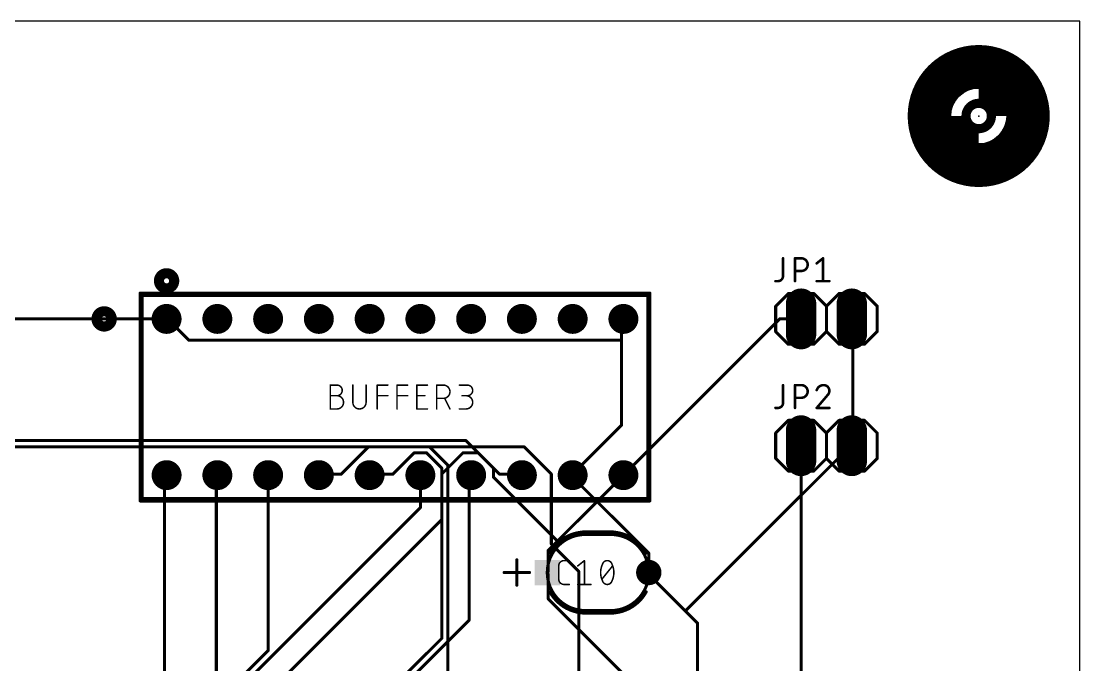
# Model space of a CAD drawing. Extents: x 0 to 5.05, y 0 to 4.04.
# Drawn here: x 2.963 to 5.049, y 2.768 to 4.037 of the extents above; entities that cross this region are included whole.
import ezdxf

# ---------------------------------------------------------------- set-up
doc = ezdxf.new("R2010")
doc.units = 0
for name, color, linetype in [('1', 12, 'CONTINUOUS'), ('16', 132, 'CONTINUOUS'), ('17', 110, 'CONTINUOUS'), ('20', 31, 'CONTINUOUS'), ('21', 253, 'CONTINUOUS'), ('22', 253, 'CONTINUOUS'), ('23', 53, 'CONTINUOUS'), ('25', 253, 'CONTINUOUS'), ('39', 12, 'CONTINUOUS'), ('40', 132, 'CONTINUOUS'), ('41', 12, 'CONTINUOUS'), ('42', 132, 'CONTINUOUS'), ('43', 110, 'CONTINUOUS'), ('51', 253, 'CONTINUOUS')]:
    doc.layers.add(name, color=color, linetype=linetype)

# ---------------------------------------------------------------- blocks, each defined once
blk = doc.blocks.new('ROUNDP')
at = {"const_width": 0.5}
blk.add_lwpolyline([(0, -0.25, 1), (0, 0.25, 1), (0, -0.25)], format="xyb", dxfattribs=at)
blk = doc.blocks.new('SQUAREP')
blk.add_solid([(-0.5, -0.5), (0.5, -0.5), (-0.5, 0.5), (0.5, 0.5)])
blk = doc.blocks.new('RECT')
blk.add_solid([(-0.5, -0.5), (0.5, -0.5), (-0.5, 0.5), (0.5, 0.5)])
blk = doc.blocks.new('LONGP100')
at = {"const_width": 1}
blk.add_lwpolyline([(-0.5, 0), (0.5, 0)], dxfattribs=at)
at = {"const_width": 0.5}
for points in [[(-0.5, 0.25, 1), (-0.5, -0.25)], [(0.5, -0.25, 1), (0.5, 0.25)]]:
    blk.add_lwpolyline(points, format="xyb", dxfattribs=at)

msp = doc.modelspace()

# ---------------------------------------------------------------- linework, layer by layer
at = {"layer": '1', "const_width": 0.006}
for points in [[(2.85, 3.45), (3.25, 3.45)], [(3.252, 3.45), (3.25, 3.45)], [(3.252, 3.45), (3.294, 3.408)], [(4.146, 3.408), (4.146, 3.45)], [(4.146, 3.45), (4.15, 3.45)], [(4.15, 3.142), (4.458, 3.45)], [(4.458, 3.45), (4.5, 3.45)], [(4.602, 3.45), (4.6, 3.45)], [(4.602, 3.45), (4.602, 3.204)], [(3.294, 3.408), (4.146, 3.408)], [(4.146, 3.24), (4.146, 3.408)], [(4.05, 3.144), (4.146, 3.24)], [(2.916, 3.21), (3.84, 3.21)], [(3.84, 3.21), (3.894, 3.156)], [(3.648, 3.198), (3.594, 3.144)], [(3.768, 3.198), (3.648, 3.198)], [(3.804, 3.162), (3.768, 3.198)], [(4.272, 2.874), (4.596, 3.198)], [(4.596, 3.198), (4.6, 3.2)], [(4.602, 3.204), (4.6, 3.2)], [(3.738, 3.186), (3.696, 3.144)], [(3.762, 3.186), (3.738, 3.186)], [(3.792, 3.156), (3.762, 3.186)], [(3.792, 3.054), (3.792, 3.156)], [(3.804, 2.664), (3.804, 3.162)], [(3.894, 3.156), (3.894, 3.138)], [(3.45, 2.796), (3.45, 3.142)], [(3.552, 3.144), (3.55, 3.142)], [(3.594, 3.144), (3.552, 3.144)], [(3.654, 3.144), (3.65, 3.142)], [(3.696, 3.144), (3.654, 3.144)], [(3.75, 3.078), (3.75, 3.142)], [(3.894, 3.138), (4.02, 3.012)], [(4.15, 3.142), (4.02, 3.012)], [(4.05, 3.144), (4.05, 3.142)], [(2.97, 2.298), (3.75, 3.078)], [(2.982, 2.244), (3.792, 3.054)], [(4.02, 3.012), (4.002, 2.994)], [(4.002, 2.994), (4.002, 2.952)], [(4.002, 2.952), (4, 2.95)], [(4.002, 2.946), (4, 2.95)], [(4.002, 2.946), (4.002, 2.898)], [(4.2, 2.946), (4.2, 2.95)], [(4.2, 2.946), (4.272, 2.874)], [(4.002, 2.898), (4.35, 2.55)], [(4.272, 2.874), (4.296, 2.85)], [(4.296, 2.85), (4.296, 2.652)], [(2.826, 2.172), (3.45, 2.796)]]:
    msp.add_lwpolyline(points, dxfattribs=at)
at = {"layer": '1', "const_width": 0.003}
for points in [[(3.25, 3.4515, 1), (3.25, 3.4485)], [(3.25, 3.4485, 1), (3.25, 3.4515)], [(3.253061, 3.451061, 1), (3.250939, 3.448939)], [(3.252, 3.4485, 1), (3.252, 3.4515)], [(4.1475, 3.45, 1), (4.1445, 3.45)], [(4.146, 3.4515, 1), (4.146, 3.4485)], [(4.15, 3.4485, 1), (4.15, 3.4515)], [(4.458, 3.4515, 1), (4.458, 3.4485)], [(4.459061, 3.448939, 1), (4.456939, 3.451061)], [(4.5, 3.4485, 1), (4.5, 3.4515)], [(4.6, 3.4515, 1), (4.6, 3.4485)], [(4.6035, 3.45, 1), (4.6005, 3.45)], [(4.602, 3.4485, 1), (4.602, 3.4515)], [(3.294, 3.4095, 1), (3.294, 3.4065)], [(3.292939, 3.406939, 1), (3.295061, 3.409061)], [(4.1475, 3.408, 1), (4.1445, 3.408)], [(4.1445, 3.408, 1), (4.1475, 3.408)], [(4.146, 3.4065, 1), (4.146, 3.4095)], [(4.1445, 3.24, 1), (4.1475, 3.24)], [(4.147061, 3.238939, 1), (4.144939, 3.241061)], [(3.841061, 3.211061, 1), (3.838939, 3.208939)], [(3.84, 3.2085, 1), (3.84, 3.2115)], [(3.648, 3.1995, 1), (3.648, 3.1965)], [(3.649061, 3.196939, 1), (3.646939, 3.199061)], [(3.769061, 3.199061, 1), (3.766939, 3.196939)], [(3.768, 3.1965, 1), (3.768, 3.1995)], [(4.595329, 3.199342, 1), (4.596671, 3.196658)], [(4.597061, 3.196939, 1), (4.594939, 3.199061)], [(4.598658, 3.200671, 1), (4.601342, 3.199329)], [(4.600671, 3.198658, 1), (4.599329, 3.201342)], [(4.6005, 3.204, 1), (4.6035, 3.204)], [(4.603342, 3.203329, 1), (4.600658, 3.204671)], [(3.738, 3.1875, 1), (3.738, 3.1845)], [(3.739061, 3.184939, 1), (3.736939, 3.187061)], [(3.763061, 3.187061, 1), (3.760939, 3.184939)], [(3.762, 3.1845, 1), (3.762, 3.1875)], [(3.7935, 3.156, 1), (3.7905, 3.156)], [(3.790939, 3.154939, 1), (3.793061, 3.157061)], [(3.8055, 3.162, 1), (3.8025, 3.162)], [(3.802939, 3.160939, 1), (3.805061, 3.163061)], [(3.8955, 3.156, 1), (3.8925, 3.156)], [(3.892939, 3.154939, 1), (3.895061, 3.157061)], [(3.4515, 3.142, 1), (3.4485, 3.142)], [(3.548939, 3.143061, 1), (3.551061, 3.140939)], [(3.552, 3.1455, 1), (3.552, 3.1425)], [(3.553061, 3.142939, 1), (3.550939, 3.145061)], [(3.592939, 3.145061, 1), (3.595061, 3.142939)], [(3.594, 3.1425, 1), (3.594, 3.1455)], [(3.649329, 3.143342, 1), (3.650671, 3.140658)], [(3.654, 3.1455, 1), (3.654, 3.1425)], [(3.654671, 3.142658, 1), (3.653329, 3.145342)], [(3.694939, 3.145061, 1), (3.697061, 3.142939)], [(3.696, 3.1425, 1), (3.696, 3.1455)], [(3.7515, 3.142, 1), (3.7485, 3.142)], [(3.895061, 3.139061, 1), (3.892939, 3.136939)], [(3.8925, 3.138, 1), (3.8955, 3.138)], [(4.0515, 3.144, 1), (4.0485, 3.144)], [(4.048939, 3.145061, 1), (4.051061, 3.142939)], [(4.0485, 3.142, 1), (4.0515, 3.142)], [(4.148939, 3.143061, 1), (4.151061, 3.140939)], [(4.151061, 3.140939, 1), (4.148939, 3.143061)], [(3.7485, 3.078, 1), (3.7515, 3.078)], [(3.751061, 3.076939, 1), (3.748939, 3.079061)], [(3.7905, 3.054, 1), (3.7935, 3.054)], [(3.793061, 3.052939, 1), (3.790939, 3.055061)], [(4.018939, 3.013061, 1), (4.021061, 3.010939)], [(4.021061, 3.010939, 1), (4.018939, 3.013061)], [(4.018939, 3.010939, 1), (4.021061, 3.013061)], [(4.0035, 2.994, 1), (4.0005, 2.994)], [(4.000939, 2.995061, 1), (4.003061, 2.992939)], [(4.001342, 2.950671, 1), (3.998658, 2.949329)], [(3.998939, 2.951061, 1), (4.001061, 2.948939)], [(4.0005, 2.952, 1), (4.0035, 2.952)], [(4.0035, 2.946, 1), (4.0005, 2.946)], [(4.000658, 2.945329, 1), (4.003342, 2.946671)], [(4.003061, 2.950939, 1), (4.000939, 2.953061)], [(4.2015, 2.95, 1), (4.1985, 2.95)], [(4.201061, 2.947061, 1), (4.198939, 2.944939)], [(4.1985, 2.946, 1), (4.2015, 2.946)], [(4.003061, 2.899061, 1), (4.000939, 2.896939)], [(4.0005, 2.898, 1), (4.0035, 2.898)], [(4.273061, 2.875061, 1), (4.270939, 2.872939)], [(4.270939, 2.875061, 1), (4.273061, 2.872939)], [(4.270939, 2.872939, 1), (4.273061, 2.875061)], [(4.2975, 2.85, 1), (4.2945, 2.85)], [(4.294939, 2.848939, 1), (4.297061, 2.851061)], [(3.4485, 2.796, 1), (3.4515, 2.796)], [(3.451061, 2.794939, 1), (3.448939, 2.797061)]]:
    msp.add_lwpolyline(points, format="xyb", dxfattribs=at)
at = {"layer": '16', "const_width": 0.006}
for points in [[(3.954, 3.198), (1.05, 3.198)], [(4.008, 3.144), (3.954, 3.198)], [(4.5, 1.902), (4.5, 3.2)], [(3.792, 3.144), (3.834, 3.186)], [(3.834, 3.186), (3.864, 3.186)], [(3.864, 3.186), (3.906, 3.144)], [(3.246, 3.138), (3.25, 3.142)], [(3.246, 2.55), (3.246, 3.138)], [(3.348, 3.138), (3.35, 3.142)], [(3.348, 2.634), (3.348, 3.138)], [(3.792, 2.82), (3.792, 3.144)], [(3.846, 3.138), (3.85, 3.142)], [(3.846, 2.856), (3.846, 3.138)], [(3.906, 3.144), (3.948, 3.144)], [(3.948, 3.144), (3.95, 3.142)], [(4.008, 3.006), (4.008, 3.144)], [(4.05, 3.138), (4.05, 3.142)], [(4.05, 3.138), (4.2, 2.988)], [(4.062, 2.952), (4.008, 3.006)], [(4.2, 2.988), (4.2, 2.95)], [(4.062, 2.442), (4.062, 2.952)], [(2.97, 1.98), (3.846, 2.856)], [(2.904, 1.932), (3.792, 2.82)]]:
    msp.add_lwpolyline(points, dxfattribs=at)
at = {"layer": '16', "const_width": 0.003}
for points in [[(3.955061, 3.199061, 1), (3.952939, 3.196939)], [(3.954, 3.1965, 1), (3.954, 3.1995)], [(4.5015, 3.2, 1), (4.4985, 3.2)], [(3.834, 3.1875, 1), (3.834, 3.1845)], [(3.835061, 3.184939, 1), (3.832939, 3.187061)], [(3.865061, 3.187061, 1), (3.862939, 3.184939)], [(3.864, 3.1845, 1), (3.864, 3.1875)], [(3.2475, 3.138, 1), (3.2445, 3.138)], [(3.244939, 3.139061, 1), (3.247061, 3.136939)], [(3.251061, 3.140939, 1), (3.248939, 3.143061)], [(3.3495, 3.138, 1), (3.3465, 3.138)], [(3.346658, 3.138671, 1), (3.349342, 3.137329)], [(3.351342, 3.141329, 1), (3.348658, 3.142671)], [(3.7935, 3.144, 1), (3.7905, 3.144)], [(3.790939, 3.145061, 1), (3.793061, 3.142939)], [(3.8475, 3.138, 1), (3.8445, 3.138)], [(3.844939, 3.139061, 1), (3.847061, 3.136939)], [(3.851061, 3.140939, 1), (3.848939, 3.143061)], [(3.906, 3.1455, 1), (3.906, 3.1425)], [(3.904939, 3.142939, 1), (3.907061, 3.145061)], [(3.949061, 3.145061, 1), (3.946939, 3.142939)], [(3.948, 3.1425, 1), (3.948, 3.1455)], [(3.948939, 3.140939, 1), (3.951061, 3.143061)], [(4.0095, 3.144, 1), (4.0065, 3.144)], [(4.006939, 3.142939, 1), (4.009061, 3.145061)], [(4.0515, 3.142, 1), (4.0485, 3.142)], [(4.051061, 3.139061, 1), (4.048939, 3.136939)], [(4.0485, 3.138, 1), (4.0515, 3.138)], [(4.009061, 3.007061, 1), (4.006939, 3.004939)], [(4.0065, 3.006, 1), (4.0095, 3.006)], [(4.2015, 2.988, 1), (4.1985, 2.988)], [(4.198939, 2.986939, 1), (4.201061, 2.989061)], [(4.0635, 2.952, 1), (4.0605, 2.952)], [(4.060939, 2.950939, 1), (4.063061, 2.953061)], [(4.1985, 2.95, 1), (4.2015, 2.95)], [(3.8445, 2.856, 1), (3.8475, 2.856)], [(3.847061, 2.854939, 1), (3.844939, 2.857061)], [(3.7905, 2.82, 1), (3.7935, 2.82)], [(3.793061, 2.818939, 1), (3.790939, 2.821061)]]:
    msp.add_lwpolyline(points, format="xyb", dxfattribs=at)
at = {"layer": '20'}
for p, q in [((5.049213, 4.037008), (0, 4.037008)), ((5.049213, 0), (5.049213, 4.037008))]:
    msp.add_line(p, q, dxfattribs=at)
msp.add_circle((4.85, 3.85), 0.055118, dxfattribs=at)
at = {"layer": '21'}
for points, const_width in [([(4.85, 3.735, 1), (4.85, 3.965, 1), (4.85, 3.735)], 0.006), ([(4.85, 3.790945, 1), (4.85, 3.909055, 1), (4.85, 3.790945)], 0.008), ([(3.198, 3.5025, 1), (3.198, 3.4995)], 0.003), ([(3.1995, 3.501, 1), (3.1965, 3.501)], 0.003), ([(4.2035, 3.501, 1), (4.2005, 3.501)], 0.003), ([(4.202, 3.4995, 1), (4.202, 3.5025)], 0.003), ([(4.475, 3.5015, 1), (4.475, 3.4985)], 0.003), ([(4.476061, 3.498939, 1), (4.473939, 3.501061)], 0.003), ([(4.526061, 3.501061, 1), (4.523939, 3.498939)], 0.003), ([(4.525, 3.4985, 1), (4.525, 3.5015)], 0.003), ([(4.575, 3.5015, 1), (4.575, 3.4985)], 0.003), ([(4.576061, 3.498939, 1), (4.573939, 3.501061)], 0.003), ([(4.626061, 3.501061, 1), (4.623939, 3.498939)], 0.003), ([(4.625, 3.4985, 1), (4.625, 3.5015)], 0.003), ([(3.142, 3.45, 1), (3.112, 3.45)], 0.02), ([(4.4515, 3.475, 1), (4.4485, 3.475)], 0.003), ([(4.448939, 3.476061, 1), (4.451061, 3.473939)], 0.003), ([(4.5515, 3.475, 1), (4.5485, 3.475)], 0.003), ([(4.548939, 3.476061, 1), (4.551061, 3.473939)], 0.003), ([(4.548939, 3.473939, 1), (4.551061, 3.476061)], 0.003), ([(4.6515, 3.475, 1), (4.6485, 3.475)], 0.003), ([(4.648939, 3.473939, 1), (4.651061, 3.476061)], 0.003), ([(3.112, 3.45, 1), (3.142, 3.45)], 0.02), ([(3.117, 3.45, 1), (3.107, 3.45)], 0.01), ([(3.107, 3.45, 1), (3.117, 3.45)], 0.01), ([(3.147, 3.45, 1), (3.137, 3.45)], 0.01), ([(3.137, 3.45, 1), (3.147, 3.45)], 0.01), ([(4.451061, 3.426061, 1), (4.448939, 3.423939)], 0.003), ([(4.4485, 3.425, 1), (4.4515, 3.425)], 0.003), ([(4.551061, 3.426061, 1), (4.548939, 3.423939)], 0.003), ([(4.5485, 3.425, 1), (4.5515, 3.425)], 0.003), ([(4.551061, 3.423939, 1), (4.548939, 3.426061)], 0.003), ([(4.6485, 3.425, 1), (4.6515, 3.425)], 0.003), ([(4.651061, 3.423939, 1), (4.648939, 3.426061)], 0.003), ([(4.475, 3.4015, 1), (4.475, 3.3985)], 0.003), ([(4.473939, 3.398939, 1), (4.476061, 3.401061)], 0.003), ([(4.523939, 3.401061, 1), (4.526061, 3.398939)], 0.003), ([(4.525, 3.3985, 1), (4.525, 3.4015)], 0.003), ([(4.575, 3.4015, 1), (4.575, 3.3985)], 0.003), ([(4.573939, 3.398939, 1), (4.576061, 3.401061)], 0.003), ([(4.623939, 3.401061, 1), (4.626061, 3.398939)], 0.003), ([(4.625, 3.3985, 1), (4.625, 3.4015)], 0.003), ([(4.475, 3.2515, 1), (4.475, 3.2485)], 0.003), ([(4.476061, 3.248939, 1), (4.473939, 3.251061)], 0.003), ([(4.526061, 3.251061, 1), (4.523939, 3.248939)], 0.003), ([(4.525, 3.2485, 1), (4.525, 3.2515)], 0.003), ([(4.575, 3.2515, 1), (4.575, 3.2485)], 0.003), ([(4.576061, 3.248939, 1), (4.573939, 3.251061)], 0.003), ([(4.626061, 3.251061, 1), (4.623939, 3.248939)], 0.003), ([(4.625, 3.2485, 1), (4.625, 3.2515)], 0.003), ([(4.4515, 3.225, 1), (4.4485, 3.225)], 0.003), ([(4.448939, 3.226061, 1), (4.451061, 3.223939)], 0.003), ([(4.5515, 3.225, 1), (4.5485, 3.225)], 0.003), ([(4.548939, 3.226061, 1), (4.551061, 3.223939)], 0.003), ([(4.548939, 3.223939, 1), (4.551061, 3.226061)], 0.003), ([(4.6515, 3.225, 1), (4.6485, 3.225)], 0.003), ([(4.648939, 3.223939, 1), (4.651061, 3.226061)], 0.003), ([(4.451061, 3.176061, 1), (4.448939, 3.173939)], 0.003), ([(4.4485, 3.175, 1), (4.4515, 3.175)], 0.003), ([(4.551061, 3.176061, 1), (4.548939, 3.173939)], 0.003), ([(4.5485, 3.175, 1), (4.5515, 3.175)], 0.003), ([(4.551061, 3.173939, 1), (4.548939, 3.176061)], 0.003), ([(4.6485, 3.175, 1), (4.6515, 3.175)], 0.003), ([(4.651061, 3.173939, 1), (4.648939, 3.176061)], 0.003), ([(4.475, 3.1515, 1), (4.475, 3.1485)], 0.003), ([(4.473939, 3.148939, 1), (4.476061, 3.151061)], 0.003), ([(4.523939, 3.151061, 1), (4.526061, 3.148939)], 0.003), ([(4.525, 3.1485, 1), (4.525, 3.1515)], 0.003), ([(4.575, 3.1515, 1), (4.575, 3.1485)], 0.003), ([(4.573939, 3.148939, 1), (4.576061, 3.151061)], 0.003), ([(4.623939, 3.151061, 1), (4.626061, 3.148939)], 0.003), ([(4.625, 3.1485, 1), (4.625, 3.1515)], 0.003), ([(3.198, 3.0925, 1), (3.198, 3.0895)], 0.003), ([(3.1965, 3.091, 1), (3.1995, 3.091)], 0.003), ([(4.2005, 3.091, 1), (4.2035, 3.091)], 0.003), ([(4.202, 3.0895, 1), (4.202, 3.0925)], 0.003), ([(4.075, 3.03, 0.272631), (4.005, 2.988)], 0.006), ([(4.07, 3.0315, 1), (4.07, 3.0285)], 0.003), ([(4.075, 3.0315, 1), (4.075, 3.0285)], 0.003), ([(4.075012, 3.0285, 1), (4.074988, 3.0315)], 0.003), ([(4.075, 3.0285, 1), (4.075, 3.0315)], 0.003), ([(4.125, 3.0315, 1), (4.125, 3.0285)], 0.003), ([(4.195, 2.988, 0.272631), (4.125, 3.03)], 0.006), ([(4.125012, 3.0315, 1), (4.124988, 3.0285)], 0.003), ([(4.125, 3.0285, 1), (4.125, 3.0315)], 0.003), ([(4.13, 3.0285, 1), (4.13, 3.0315)], 0.003), ([(4.003682, 2.988717, 1), (4.006318, 2.987283)], 0.003), ([(4.193682, 2.987283, 1), (4.196318, 2.988717)], 0.003), ([(3.9415, 2.975, 1), (3.9385, 2.975)], 0.003), ([(3.915, 2.9515, 1), (3.915, 2.9485)], 0.003), ([(3.962, 2.9485, 1), (3.962, 2.9515)], 0.003), ([(3.9385, 2.925, 1), (3.9415, 2.925)], 0.003), ([(4.005, 2.912, 0.272631), (4.075, 2.87)], 0.006), ([(4.006318, 2.912717, 1), (4.003682, 2.911283)], 0.003), ([(4.125, 2.87, 0.272631), (4.195, 2.912)], 0.006), ([(4.196318, 2.911283, 1), (4.193682, 2.912717)], 0.003), ([(4.07, 2.8715, 1), (4.07, 2.8685)], 0.003), ([(4.075, 2.8715, 1), (4.075, 2.8685)], 0.003), ([(4.074988, 2.8685, 1), (4.075012, 2.8715)], 0.003), ([(4.075, 2.8685, 1), (4.075, 2.8715)], 0.003), ([(4.125, 2.8715, 1), (4.125, 2.8685)], 0.003), ([(4.124988, 2.8715, 1), (4.125012, 2.8685)], 0.003), ([(4.125, 2.8685, 1), (4.125, 2.8715)], 0.003), ([(4.13, 2.8685, 1), (4.13, 2.8715)], 0.003)]:
    msp.add_lwpolyline(points, format="xyb", dxfattribs=dict(at, const_width=const_width))
at = {"layer": '21', "const_width": 0.006}
for points in [[(4.202, 3.501), (3.198, 3.501)], [(3.198, 3.501), (3.198, 3.091)], [(4.202, 3.091), (4.202, 3.501)], [(4.475, 3.5), (4.45, 3.475)], [(4.475, 3.5), (4.525, 3.5)], [(4.525, 3.5), (4.55, 3.475)], [(4.55, 3.475), (4.575, 3.5)], [(4.575, 3.5), (4.625, 3.5)], [(4.625, 3.5), (4.65, 3.475)], [(4.45, 3.475), (4.45, 3.425)], [(4.55, 3.475), (4.55, 3.425)], [(4.65, 3.475), (4.65, 3.425)], [(4.45, 3.425), (4.475, 3.4)], [(4.55, 3.425), (4.525, 3.4)], [(4.575, 3.4), (4.55, 3.425)], [(4.65, 3.425), (4.625, 3.4)], [(4.525, 3.4), (4.475, 3.4)], [(4.625, 3.4), (4.575, 3.4)], [(4.475, 3.25), (4.45, 3.225)], [(4.475, 3.25), (4.525, 3.25)], [(4.525, 3.25), (4.55, 3.225)], [(4.55, 3.225), (4.575, 3.25)], [(4.575, 3.25), (4.625, 3.25)], [(4.625, 3.25), (4.65, 3.225)], [(4.45, 3.225), (4.45, 3.175)], [(4.55, 3.225), (4.55, 3.175)], [(4.65, 3.225), (4.65, 3.175)], [(4.45, 3.175), (4.475, 3.15)], [(4.55, 3.175), (4.525, 3.15)], [(4.575, 3.15), (4.55, 3.175)], [(4.65, 3.175), (4.625, 3.15)], [(4.525, 3.15), (4.475, 3.15)], [(4.625, 3.15), (4.575, 3.15)], [(3.198, 3.091), (4.202, 3.091)], [(4.07, 3.03), (4.075, 3.03)], [(4.075, 3.03), (4.125, 3.03)], [(4.125, 3.03), (4.13, 3.03)], [(3.94, 2.975), (3.94, 2.925)], [(3.915, 2.95), (3.962, 2.95)], [(4.07, 2.87), (4.075, 2.87)], [(4.075, 2.87), (4.125, 2.87)], [(4.125, 2.87), (4.13, 2.87)]]:
    msp.add_lwpolyline(points, dxfattribs=at)
at = {"layer": '22'}
for points, const_width in [([(3.142, 3.45, 1), (3.112, 3.45)], 0.02), ([(3.112, 3.45, 1), (3.142, 3.45)], 0.02), ([(3.117, 3.45, 1), (3.107, 3.45)], 0.01), ([(3.107, 3.45, 1), (3.117, 3.45)], 0.01), ([(3.147, 3.45, 1), (3.137, 3.45)], 0.01), ([(3.137, 3.45, 1), (3.147, 3.45)], 0.01)]:
    msp.add_lwpolyline(points, format="xyb", dxfattribs=dict(at, const_width=const_width))
at = {"layer": '23'}
for p in [(4.85, 3.85), (3.25, 3.45), (4.55, 3.45), (4.55, 3.2), (4, 2.95)]:
    msp.add_point(p, dxfattribs=at)
at = {"layer": '25'}
for points, const_width in [([(4.4645, 3.5695), (4.4645, 3.5345)], 0.005), ([(4.488044, 3.5245), (4.488044, 3.5695)], 0.005), ([(4.488044, 3.5695), (4.500544, 3.5695)], 0.005), ([(4.530794, 3.5595), (4.543294, 3.5695)], 0.005), ([(4.543294, 3.5695), (4.543294, 3.5245)], 0.005), ([(4.500544, 3.5445), (4.488044, 3.5445)], 0.005), ([(4.4545, 3.5245), (4.4495, 3.5245)], 0.005), ([(4.530794, 3.5245), (4.555794, 3.5245)], 0.005), ([(3.5725, 3.2725), (3.5725, 3.3195)], 0.003), ([(3.5725, 3.3195), (3.585555, 3.3195)], 0.003), ([(3.616917, 3.3195), (3.616917, 3.285555)], 0.003), ([(3.643028, 3.285555), (3.643028, 3.3195)], 0.003), ([(3.664994, 3.2725), (3.664994, 3.3195)], 0.003), ([(3.664994, 3.3195), (3.685883, 3.3195)], 0.003), ([(3.703994, 3.2725), (3.703994, 3.3195)], 0.003), ([(3.703994, 3.3195), (3.724883, 3.3195)], 0.003), ([(3.742994, 3.2725), (3.742994, 3.3195)], 0.003), ([(3.742994, 3.3195), (3.763883, 3.3195)], 0.003), ([(3.78217, 3.2725), (3.78217, 3.3195)], 0.003), ([(3.78217, 3.3195), (3.795225, 3.3195)], 0.003), ([(3.826916, 3.3195), (3.842583, 3.3195)], 0.003), ([(4.4645, 3.3195), (4.4645, 3.2845)], 0.005), ([(4.488044, 3.2745), (4.488044, 3.3195)], 0.005), ([(4.488044, 3.3195), (4.500544, 3.3195)], 0.005), ([(3.5725, 3.298611), (3.585555, 3.298611)], 0.003), ([(3.664994, 3.298611), (3.685883, 3.298611)], 0.003), ([(3.703994, 3.298611), (3.724883, 3.298611)], 0.003), ([(3.742994, 3.298611), (3.758661, 3.298611)], 0.003), ([(3.842583, 3.298611), (3.832138, 3.298611)], 0.003), ([(4.500544, 3.2945), (4.488044, 3.2945)], 0.005), ([(4.552044, 3.2995), (4.530794, 3.2745)], 0.005), ([(3.795225, 3.293389), (3.78217, 3.293389)], 0.003), ([(3.808281, 3.2725), (3.797836, 3.293389)], 0.003), ([(4.4545, 3.2745), (4.4495, 3.2745)], 0.005), ([(4.530794, 3.2745), (4.555794, 3.2745)], 0.005), ([(3.585555, 3.2725), (3.5725, 3.2725)], 0.003), ([(3.763883, 3.2725), (3.742994, 3.2725)], 0.003), ([(3.826916, 3.2725), (3.839971, 3.2725)], 0.003), ([(4.0225, 2.936944), (4.0225, 2.963055)], 0.003), ([(4.032944, 2.9735), (4.043389, 2.9735)], 0.003), ([(4.060114, 2.963055), (4.07317, 2.9735)], 0.003), ([(4.07317, 2.9735), (4.07317, 2.9265)], 0.003), ([(4.107725, 2.936944), (4.128614, 2.963055)], 0.003), ([(4.043389, 2.9265), (4.032944, 2.9265)], 0.003), ([(4.060114, 2.9265), (4.086225, 2.9265)], 0.003)]:
    msp.add_lwpolyline(points, dxfattribs=dict(at, const_width=const_width))
for points, const_width in [([(4.46575, 3.5695, 1), (4.46325, 3.5695)], 0.0025), ([(4.489294, 3.5695, 1), (4.486794, 3.5695)], 0.0025), ([(4.488044, 3.57075, 1), (4.488044, 3.56825)], 0.0025), ([(4.500544, 3.5445, 1), (4.500544, 3.5695)], 0.005), ([(4.500544, 3.57075, 1), (4.500544, 3.56825)], 0.0025), ([(4.500544, 3.56825, 1), (4.500544, 3.57075)], 0.0025), ([(4.544544, 3.5695, 1), (4.542044, 3.5695)], 0.0025), ([(4.544075, 3.568524, 1), (4.542513, 3.570476)], 0.0025), ([(4.488044, 3.54575, 1), (4.488044, 3.54325)], 0.0025), ([(4.500544, 3.54575, 1), (4.500544, 3.54325)], 0.0025), ([(4.500544, 3.54325, 1), (4.500544, 3.54575)], 0.0025), ([(4.530013, 3.560476, 1), (4.531575, 3.558524)], 0.0025), ([(4.4495, 3.52575, 1), (4.4495, 3.52325)], 0.0025), ([(4.4545, 3.5245, 0.414214), (4.4645, 3.5345)], 0.005), ([(4.4545, 3.52575, 1), (4.4545, 3.52325)], 0.0025), ([(4.4545, 3.52325, 1), (4.4545, 3.52575)], 0.0025), ([(4.46575, 3.5345, 1), (4.46325, 3.5345)], 0.0025), ([(4.46325, 3.5345, 1), (4.46575, 3.5345)], 0.0025), ([(4.486794, 3.5245, 1), (4.489294, 3.5245)], 0.0025), ([(4.530794, 3.52575, 1), (4.530794, 3.52325)], 0.0025), ([(4.542044, 3.5245, 1), (4.544544, 3.5245)], 0.0025), ([(4.555794, 3.52325, 1), (4.555794, 3.52575)], 0.0025), ([(3.57325, 3.3195, 1), (3.57175, 3.3195)], 0.0015), ([(3.5725, 3.32025, 1), (3.5725, 3.31875)], 0.0015), ([(3.585555, 3.298611, 1), (3.585555, 3.3195)], 0.003), ([(3.585555, 3.32025, 1), (3.585555, 3.31875)], 0.0015), ([(3.585555, 3.31875, 1), (3.585555, 3.32025)], 0.0015), ([(3.617667, 3.3195, 1), (3.616167, 3.3195)], 0.0015), ([(3.643778, 3.3195, 1), (3.642278, 3.3195)], 0.0015), ([(3.665744, 3.3195, 1), (3.664244, 3.3195)], 0.0015), ([(3.664994, 3.32025, 1), (3.664994, 3.31875)], 0.0015), ([(3.685883, 3.31875, 1), (3.685883, 3.32025)], 0.0015), ([(3.704744, 3.3195, 1), (3.703244, 3.3195)], 0.0015), ([(3.703994, 3.32025, 1), (3.703994, 3.31875)], 0.0015), ([(3.724883, 3.31875, 1), (3.724883, 3.32025)], 0.0015), ([(3.743744, 3.3195, 1), (3.742244, 3.3195)], 0.0015), ([(3.742994, 3.32025, 1), (3.742994, 3.31875)], 0.0015), ([(3.763883, 3.31875, 1), (3.763883, 3.32025)], 0.0015), ([(3.78292, 3.3195, 1), (3.78142, 3.3195)], 0.0015), ([(3.78217, 3.32025, 1), (3.78217, 3.31875)], 0.0015), ([(3.795225, 3.293389, 1), (3.795225, 3.3195)], 0.003), ([(3.795225, 3.32025, 1), (3.795225, 3.31875)], 0.0015), ([(3.795225, 3.31875, 1), (3.795225, 3.32025)], 0.0015), ([(3.826916, 3.32025, 1), (3.826916, 3.31875)], 0.0015), ([(3.842583, 3.298611, 1), (3.842583, 3.3195)], 0.003), ([(3.842583, 3.32025, 1), (3.842583, 3.31875)], 0.0015), ([(3.842583, 3.31875, 1), (3.842583, 3.32025)], 0.0015), ([(4.46575, 3.3195, 1), (4.46325, 3.3195)], 0.0025), ([(4.489294, 3.3195, 1), (4.486794, 3.3195)], 0.0025), ([(4.488044, 3.32075, 1), (4.488044, 3.31825)], 0.0025), ([(4.500544, 3.2945, 1), (4.500544, 3.3195)], 0.005), ([(4.500544, 3.32075, 1), (4.500544, 3.31825)], 0.0025), ([(4.500544, 3.31825, 1), (4.500544, 3.32075)], 0.0025), ([(4.544544, 3.3195, 0.325184), (4.530794, 3.3095)], 0.005), ([(4.555794, 3.30825, 0.414214), (4.544544, 3.3195)], 0.005), ([(4.544544, 3.32075, 1), (4.544544, 3.31825)], 0.0025), ([(4.544544, 3.31825, 1), (4.544544, 3.32075)], 0.0025), ([(3.5725, 3.299361, 1), (3.5725, 3.297861)], 0.0015), ([(3.585555, 3.2725, 1), (3.585555, 3.298611)], 0.003), ([(3.585555, 3.299361, 1), (3.585555, 3.297861)], 0.0015), ([(3.585555, 3.299361, 1), (3.585555, 3.297861)], 0.0015), ([(3.585555, 3.297861, 1), (3.585555, 3.299361)], 0.0015), ([(3.664994, 3.299361, 1), (3.664994, 3.297861)], 0.0015), ([(3.685883, 3.297861, 1), (3.685883, 3.299361)], 0.0015), ([(3.703994, 3.299361, 1), (3.703994, 3.297861)], 0.0015), ([(3.724883, 3.297861, 1), (3.724883, 3.299361)], 0.0015), ([(3.742994, 3.299361, 1), (3.742994, 3.297861)], 0.0015), ([(3.758661, 3.297861, 1), (3.758661, 3.299361)], 0.0015), ([(3.832138, 3.299361, 1), (3.832138, 3.297861)], 0.0015), ([(3.839971, 3.2725, 1), (3.839971, 3.298611)], 0.003), ([(3.839971, 3.299361, 1), (3.839971, 3.297861)], 0.0015), ([(3.842583, 3.299361, 1), (3.842583, 3.297861)], 0.0015), ([(3.842583, 3.297861, 1), (3.842583, 3.299361)], 0.0015), ([(4.488044, 3.29575, 1), (4.488044, 3.29325)], 0.0025), ([(4.500544, 3.29575, 1), (4.500544, 3.29325)], 0.0025), ([(4.500544, 3.29325, 1), (4.500544, 3.29575)], 0.0025), ([(4.529605, 3.309885, 1), (4.531983, 3.309115)], 0.0025), ([(4.552044, 3.2995, 0.205258), (4.555794, 3.30825)], 0.005), ([(4.551182, 3.300405, 1), (4.552906, 3.298595)], 0.0025), ([(4.552996, 3.29869, 1), (4.551092, 3.30031)], 0.0025), ([(4.557044, 3.30825, 1), (4.554544, 3.30825)], 0.0025), ([(4.554544, 3.30825, 1), (4.557044, 3.30825)], 0.0025), ([(3.616917, 3.285555, 1), (3.643028, 3.285555)], 0.003), ([(3.617667, 3.285555, 1), (3.616167, 3.285555)], 0.0015), ([(3.616167, 3.285555, 1), (3.617667, 3.285555)], 0.0015), ([(3.643778, 3.285555, 1), (3.642278, 3.285555)], 0.0015), ([(3.642278, 3.285555, 1), (3.643778, 3.285555)], 0.0015), ([(3.78217, 3.294139, 1), (3.78217, 3.292639)], 0.0015), ([(3.795225, 3.294139, 1), (3.795225, 3.292639)], 0.0015), ([(3.795225, 3.292639, 1), (3.795225, 3.294139)], 0.0015), ([(3.798507, 3.293724, 1), (3.797165, 3.293053)], 0.0015), ([(4.4495, 3.27575, 1), (4.4495, 3.27325)], 0.0025), ([(4.4545, 3.2745, 0.414214), (4.4645, 3.2845)], 0.005), ([(4.4545, 3.27575, 1), (4.4545, 3.27325)], 0.0025), ([(4.4545, 3.27325, 1), (4.4545, 3.27575)], 0.0025), ([(4.46575, 3.2845, 1), (4.46325, 3.2845)], 0.0025), ([(4.46325, 3.2845, 1), (4.46575, 3.2845)], 0.0025), ([(4.486794, 3.2745, 1), (4.489294, 3.2745)], 0.0025), ([(4.530794, 3.27575, 1), (4.530794, 3.27325)], 0.0025), ([(4.529842, 3.27531, 1), (4.531746, 3.27369)], 0.0025), ([(4.555794, 3.27325, 1), (4.555794, 3.27575)], 0.0025), ([(3.5725, 3.27325, 1), (3.5725, 3.27175)], 0.0015), ([(3.57175, 3.2725, 1), (3.57325, 3.2725)], 0.0015), ([(3.585555, 3.27325, 1), (3.585555, 3.27175)], 0.0015), ([(3.585555, 3.27175, 1), (3.585555, 3.27325)], 0.0015), ([(3.664244, 3.2725, 1), (3.665744, 3.2725)], 0.0015), ([(3.703244, 3.2725, 1), (3.704744, 3.2725)], 0.0015), ([(3.742994, 3.27325, 1), (3.742994, 3.27175)], 0.0015), ([(3.742244, 3.2725, 1), (3.743744, 3.2725)], 0.0015), ([(3.763883, 3.27175, 1), (3.763883, 3.27325)], 0.0015), ([(3.78142, 3.2725, 1), (3.78292, 3.2725)], 0.0015), ([(3.80761, 3.272165, 1), (3.808952, 3.272835)], 0.0015), ([(3.826916, 3.27325, 1), (3.826916, 3.27175)], 0.0015), ([(3.839971, 3.27325, 1), (3.839971, 3.27175)], 0.0015), ([(3.839971, 3.27175, 1), (3.839971, 3.27325)], 0.0015), ([(4.032944, 2.9735, 0.41421), (4.0225, 2.963055)], 0.003), ([(4.02325, 2.963055, 1), (4.02175, 2.963055)], 0.0015), ([(4.02175, 2.963055, 1), (4.02325, 2.963055)], 0.0015), ([(4.032944, 2.97425, 1), (4.032944, 2.97275)], 0.0015), ([(4.032944, 2.97275, 1), (4.032944, 2.97425)], 0.0015), ([(4.043389, 2.97275, 1), (4.043389, 2.97425)], 0.0015), ([(4.059646, 2.963641, 1), (4.060583, 2.96247)], 0.0015), ([(4.07392, 2.9735, 1), (4.07242, 2.9735)], 0.0015), ([(4.073638, 2.972914, 1), (4.072701, 2.974086)], 0.0015), ([(4.109031, 2.966972, 0.113886), (4.105114, 2.95)], 0.003), ([(4.11817, 2.9735, 0.320464), (4.109031, 2.966972)], 0.003), ([(4.108321, 2.967215, 1), (4.10974, 2.966729)], 0.0015), ([(4.109705, 2.966644, 1), (4.108356, 2.967301)], 0.0015), ([(4.127308, 2.966972, 0.320468), (4.11817, 2.9735)], 0.003), ([(4.11817, 2.97425, 1), (4.11817, 2.97275)], 0.0015), ([(4.11817, 2.97275, 1), (4.11817, 2.97425)], 0.0015), ([(4.127983, 2.967301, 1), (4.126634, 2.966644)], 0.0015), ([(4.131225, 2.95, 0.113889), (4.127308, 2.966972)], 0.003), ([(4.126599, 2.966729, 1), (4.128018, 2.967215)], 0.0015), ([(4.1292, 2.962587, 1), (4.128028, 2.963524)], 0.0015), ([(4.105114, 2.95, 0.113884), (4.109031, 2.933028)], 0.003), ([(4.105864, 2.95, 1), (4.104364, 2.95)], 0.0015), ([(4.104364, 2.95, 1), (4.105864, 2.95)], 0.0015), ([(4.127308, 2.933028, 0.113887), (4.131225, 2.95)], 0.003), ([(4.131975, 2.95, 1), (4.130475, 2.95)], 0.0015), ([(4.130475, 2.95, 1), (4.131975, 2.95)], 0.0015), ([(4.0225, 2.936944, 0.414214), (4.032944, 2.9265)], 0.003), ([(4.02325, 2.936944, 1), (4.02175, 2.936944)], 0.0015), ([(4.02175, 2.936944, 1), (4.02325, 2.936944)], 0.0015), ([(4.032944, 2.92725, 1), (4.032944, 2.92575)], 0.0015), ([(4.032944, 2.92575, 1), (4.032944, 2.92725)], 0.0015), ([(4.043389, 2.92575, 1), (4.043389, 2.92725)], 0.0015), ([(4.060114, 2.92725, 1), (4.060114, 2.92575)], 0.0015), ([(4.07242, 2.9265, 1), (4.07392, 2.9265)], 0.0015), ([(4.086225, 2.92575, 1), (4.086225, 2.92725)], 0.0015), ([(4.107139, 2.937413, 1), (4.108311, 2.936476)], 0.0015), ([(4.10974, 2.933271, 1), (4.108321, 2.932784)], 0.0015), ([(4.109031, 2.933028, 0.320461), (4.11817, 2.9265)], 0.003), ([(4.108356, 2.932699, 1), (4.109705, 2.933356)], 0.0015), ([(4.11817, 2.9265, 0.320464), (4.127308, 2.933028)], 0.003), ([(4.11817, 2.92725, 1), (4.11817, 2.92575)], 0.0015), ([(4.11817, 2.92575, 1), (4.11817, 2.92725)], 0.0015), ([(4.126634, 2.933356, 1), (4.127983, 2.932699)], 0.0015), ([(4.128018, 2.932784, 1), (4.126599, 2.933271)], 0.0015)]:
    msp.add_lwpolyline(points, format="xyb", dxfattribs=dict(at, const_width=const_width))
at = {"layer": '39', "const_width": 0.08}
msp.add_lwpolyline([(4.85, 3.75, 1), (4.85, 3.95, 1), (4.85, 3.75)], format="xyb", dxfattribs=at)
at = {"layer": '40', "const_width": 0.08}
msp.add_lwpolyline([(4.85, 3.75, 1), (4.85, 3.95, 1), (4.85, 3.75)], format="xyb", dxfattribs=at)
at = {"layer": '41', "const_width": 0.08}
msp.add_lwpolyline([(4.85, 3.75, 1), (4.85, 3.95, 1), (4.85, 3.75)], format="xyb", dxfattribs=at)
at = {"layer": '42', "const_width": 0.08}
msp.add_lwpolyline([(4.85, 3.75, 1), (4.85, 3.95, 1), (4.85, 3.75)], format="xyb", dxfattribs=at)
at = {"layer": '43', "const_width": 0.08}
msp.add_lwpolyline([(4.85, 3.75, 1), (4.85, 3.95, 1), (4.85, 3.75)], format="xyb", dxfattribs=at)
at = {"layer": '51'}
for points, const_width in [([(4.92, 3.85, 0.414214), (4.85, 3.92)], 0.09), ([(4.78, 3.85, 0.414214), (4.85, 3.78)], 0.09), ([(4.85, 3.825, 1), (4.85, 3.875, 1), (4.85, 3.825)], 0.018), ([(3.265, 3.525, 1), (3.235, 3.525)], 0.02), ([(3.235, 3.525, 1), (3.265, 3.525)], 0.02), ([(3.24, 3.525, 1), (3.23, 3.525)], 0.01), ([(3.23, 3.525, 1), (3.24, 3.525)], 0.01), ([(3.27, 3.525, 1), (3.26, 3.525)], 0.01), ([(3.26, 3.525, 1), (3.27, 3.525)], 0.01), ([(3.202, 3.4975, 1), (3.202, 3.4945)], 0.003), ([(3.2035, 3.496, 1), (3.2005, 3.496)], 0.003), ([(4.1995, 3.496, 1), (4.1965, 3.496)], 0.003), ([(4.198, 3.4945, 1), (4.198, 3.4975)], 0.003), ([(3.202, 3.0975, 1), (3.202, 3.0945)], 0.003), ([(3.2005, 3.096, 1), (3.2035, 3.096)], 0.003), ([(4.1965, 3.096, 1), (4.1995, 3.096)], 0.003), ([(4.198, 3.0945, 1), (4.198, 3.0975)], 0.003), ([(4.075, 3.025, 1), (4.075, 2.875)], 0.006), ([(4.075, 3.0265, 1), (4.075, 3.0235)], 0.003), ([(4.075, 3.0235, 1), (4.075, 3.0265)], 0.003), ([(4.125, 2.875, 1), (4.125, 3.025)], 0.006), ([(4.125, 3.0265, 1), (4.125, 3.0235)], 0.003), ([(4.125, 3.0235, 1), (4.125, 3.0265)], 0.003), ([(3.9415, 2.975, 1), (3.9385, 2.975)], 0.003), ([(3.915, 2.9515, 1), (3.915, 2.9485)], 0.003), ([(3.965, 2.9485, 1), (3.965, 2.9515)], 0.003), ([(3.9385, 2.925, 1), (3.9415, 2.925)], 0.003), ([(4.075, 2.8765, 1), (4.075, 2.8735)], 0.003), ([(4.075, 2.8735, 1), (4.075, 2.8765)], 0.003), ([(4.125, 2.8765, 1), (4.125, 2.8735)], 0.003), ([(4.125, 2.8735, 1), (4.125, 2.8765)], 0.003)]:
    msp.add_lwpolyline(points, format="xyb", dxfattribs=dict(at, const_width=const_width))
at = {"layer": '51', "const_width": 0.006}
for points in [[(4.198, 3.496), (3.202, 3.496)], [(3.202, 3.496), (3.202, 3.096)], [(4.198, 3.096), (4.198, 3.496)], [(3.202, 3.096), (4.198, 3.096)], [(4.075, 3.025), (4.125, 3.025)], [(3.94, 2.975), (3.94, 2.925)], [(3.915, 2.95), (3.965, 2.95)], [(4.075, 2.875), (4.125, 2.875)]]:
    msp.add_lwpolyline(points, dxfattribs=at)

# ---------------------------------------------------------------- block references
at = {"layer": '17'}
for name, p, xscale, yscale, rotation in [('LONGP100', (4.5, 3.45), 0.06, 0.06, 90), ('LONGP100', (4.5, 3.45), 0.06, 0.06, 90), ('LONGP100', (4.6, 3.45), 0.06, 0.06, 90), ('LONGP100', (4.6, 3.45), 0.06, 0.06, 90), ('LONGP100', (4.5, 3.2), 0.06, 0.06, 90), ('LONGP100', (4.5, 3.2), 0.06, 0.06, 90), ('LONGP100', (4.6, 3.2), 0.06, 0.06, 90), ('LONGP100', (4.6, 3.2), 0.06, 0.06, 90), ('ROUNDP', (4.2, 2.95), 0.05, 0.05, 180), ('ROUNDP', (4.2, 2.95), 0.05, 0.05, 180)]:
    msp.add_blockref(name, p, dxfattribs=dict(at, xscale=xscale, yscale=yscale, rotation=rotation))
for name, p, xscale, yscale in [('ROUNDP', (3.25, 3.45), 0.059, 0.059), ('ROUNDP', (3.25, 3.45), 0.059, 0.059), ('ROUNDP', (3.35, 3.45), 0.059, 0.059), ('ROUNDP', (3.35, 3.45), 0.059, 0.059), ('ROUNDP', (3.45, 3.45), 0.059, 0.059), ('ROUNDP', (3.45, 3.45), 0.059, 0.059), ('ROUNDP', (3.55, 3.45), 0.059, 0.059), ('ROUNDP', (3.55, 3.45), 0.059, 0.059), ('ROUNDP', (3.65, 3.45), 0.059, 0.059), ('ROUNDP', (3.65, 3.45), 0.059, 0.059), ('ROUNDP', (3.75, 3.45), 0.059, 0.059), ('ROUNDP', (3.75, 3.45), 0.059, 0.059), ('ROUNDP', (3.85, 3.45), 0.059, 0.059), ('ROUNDP', (3.85, 3.45), 0.059, 0.059), ('ROUNDP', (3.95, 3.45), 0.059, 0.059), ('ROUNDP', (3.95, 3.45), 0.059, 0.059), ('ROUNDP', (4.05, 3.45), 0.059, 0.059), ('ROUNDP', (4.05, 3.45), 0.059, 0.059), ('ROUNDP', (4.15, 3.45), 0.059, 0.059), ('ROUNDP', (4.15, 3.45), 0.059, 0.059), ('ROUNDP', (3.25, 3.142), 0.059, 0.059), ('ROUNDP', (3.25, 3.142), 0.059, 0.059), ('ROUNDP', (3.35, 3.142), 0.059, 0.059), ('ROUNDP', (3.35, 3.142), 0.059, 0.059), ('ROUNDP', (3.45, 3.142), 0.059, 0.059), ('ROUNDP', (3.45, 3.142), 0.059, 0.059), ('ROUNDP', (3.55, 3.142), 0.059, 0.059), ('ROUNDP', (3.55, 3.142), 0.059, 0.059), ('ROUNDP', (3.65, 3.142), 0.059, 0.059), ('ROUNDP', (3.65, 3.142), 0.059, 0.059), ('ROUNDP', (3.75, 3.142), 0.059, 0.059), ('ROUNDP', (3.75, 3.142), 0.059, 0.059), ('ROUNDP', (3.85, 3.142), 0.059, 0.059), ('ROUNDP', (3.85, 3.142), 0.059, 0.059), ('ROUNDP', (3.95, 3.142), 0.059, 0.059), ('ROUNDP', (3.95, 3.142), 0.059, 0.059), ('ROUNDP', (4.05, 3.142), 0.059, 0.059), ('ROUNDP', (4.05, 3.142), 0.059, 0.059), ('ROUNDP', (4.15, 3.142), 0.059, 0.059), ('ROUNDP', (4.15, 3.142), 0.059, 0.059), ('SQUAREP', (4, 2.95), 0.05, 0.05), ('SQUAREP', (4, 2.95), 0.05, 0.05)]:
    msp.add_blockref(name, p, dxfattribs=dict(at, xscale=xscale, yscale=yscale))
at = {"layer": '51', "xscale": 0.02, "yscale": 0.02}
for p in [(4.5, 3.45), (4.6, 3.45), (4.5, 3.2), (4.6, 3.2)]:
    msp.add_blockref('RECT', p, dxfattribs=at)

doc.saveas('drawing.dxf')
